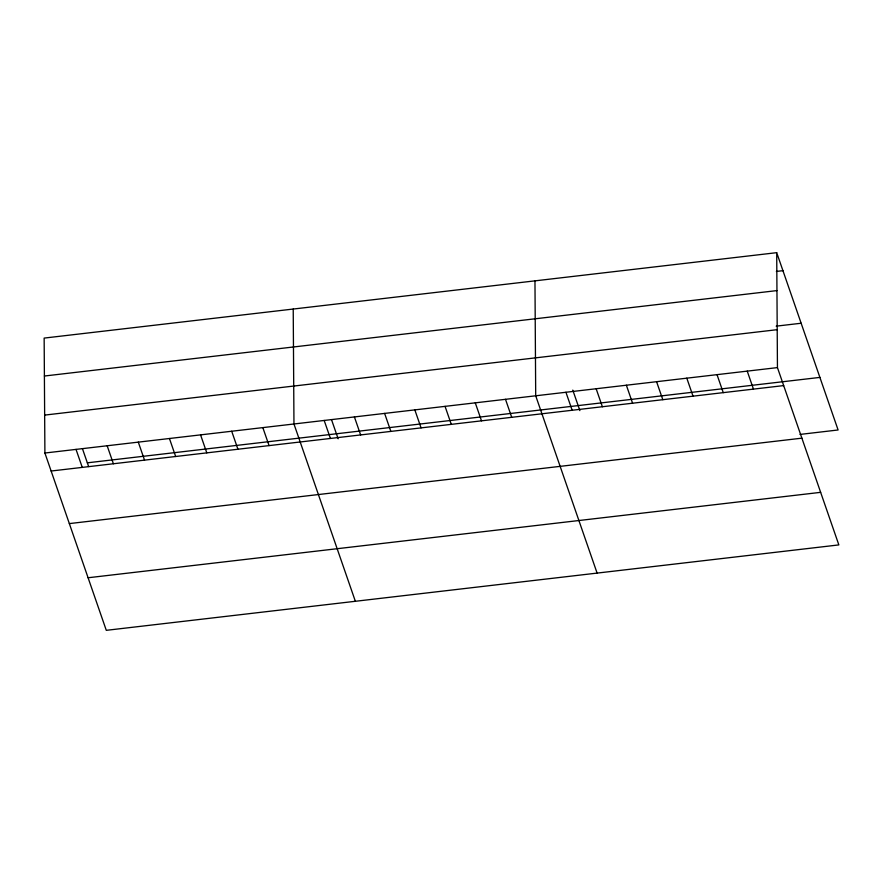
<?xml version="1.0" encoding="UTF-8"?>
<svg xmlns="http://www.w3.org/2000/svg" width="883" height="883" viewBox="0 0 883 883"><rect width="100%" height="100%" fill="white"/><g stroke="black" fill="none" stroke-linecap="round" stroke-linejoin="round"><path stroke-width="1.32" d="M776.709 252.67L44.15 338.09L44.901 453.023L106.291 630.33L838.85 544.91L777.448 367.604L776.709 252.67L838.099 429.977L799.998 434.425M776.367 271.434L782.934 270.673M44.393 376.026L776.952 290.595M776.179 326.158L801.146 323.244M44.647 415.098L777.206 329.679M44.901 453.023L777.448 367.604M87.34 462.824L819.899 377.405M51.126 471.025L783.685 385.595M69.338 523.597L801.885 438.167M88.09 577.758L820.649 492.339M747.239 371.125L753.464 389.127M717.018 374.646L723.254 392.648M686.797 378.167L693.034 396.169M656.577 381.699L662.813 399.69M626.367 385.22L632.592 403.222M596.146 388.741L602.383 406.743M572.791 390.12L579.888 410.606M565.926 392.262L572.162 410.264M597.107 573.1L535.705 395.794L534.966 280.86M505.495 399.315L511.721 417.317M475.275 402.836L481.511 420.838M445.054 406.357L451.29 424.359M414.833 409.889L421.07 427.88M384.624 413.41L390.849 431.412M354.403 416.931L360.639 434.933M331.5 419.602L338.145 438.796M324.182 420.451L330.419 438.454M355.363 601.29L293.962 423.983L293.222 309.05M262.836 427.615L269.061 445.606M231.699 431.235L237.935 449.237M200.562 434.866L206.799 452.869M169.437 438.498L175.662 456.5M138.3 442.129L144.536 460.131M107.163 445.76L113.399 463.763M82.428 448.641L88.642 466.577M76.026 449.392L82.262 467.394"/></g></svg>
